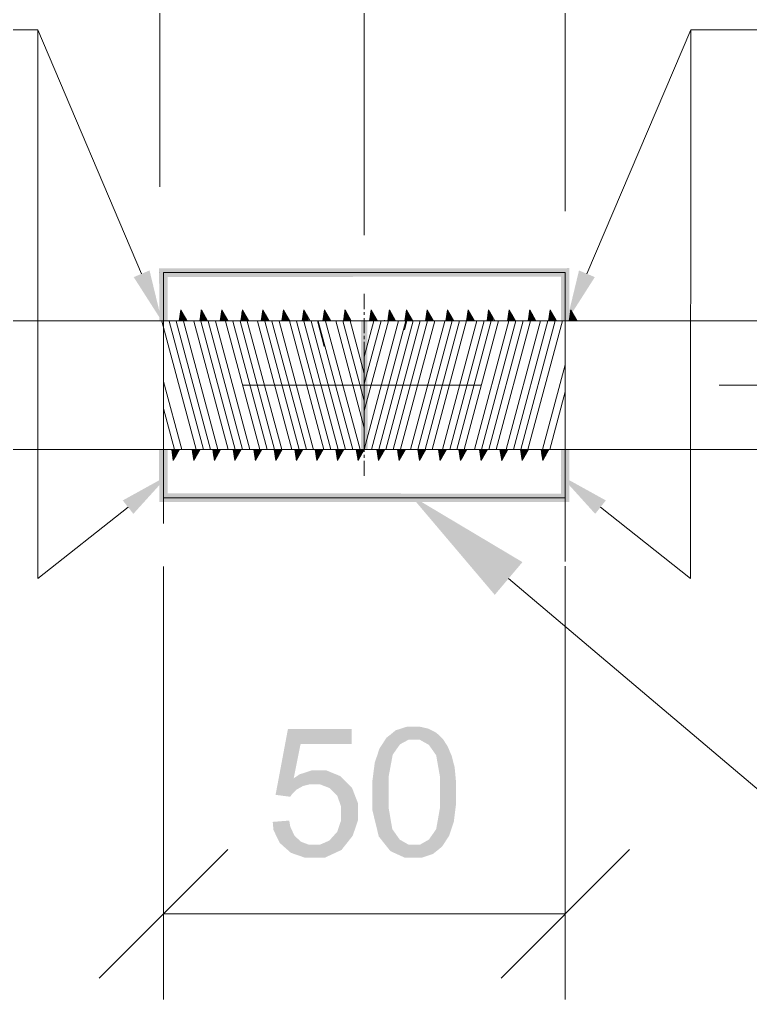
# Model space of a CAD drawing. Header units: millimetres. Extents: x 2 to 579, y 1 to 405.
# Drawn here: x 187.16 to 194.84, y 95.16 to 105.45 of the extents above; entities that cross this region are included whole.
import ezdxf

# ---------------------------------------------------------------- set-up
doc = ezdxf.new("R2010")
doc.units = ezdxf.units.MM
doc.linetypes.add('XKITLINE00', pattern=[0])
doc.layers.add('LinkedObject', color=7, linetype='Continuous', lineweight=0)

# ---------------------------------------------------------------- blocks, each defined once
blk = doc.blocks.new('*A4')
at = {"layer": 'LinkedObject'}
for color, points in [(4, [(192.935, 102.841), (188.715, 102.749), (188.625, 102.839)]), (4, [(188.625, 102.839), (188.716, 102.287), (188.626, 102.287)]), (4, [(188.715, 102.749), (188.716, 102.287), (188.625, 102.839)]), (4, [(192.845, 102.751), (188.715, 102.749), (192.935, 102.841)]), (4, [(192.935, 102.286), (192.845, 102.751), (192.935, 102.841)]), (6, [(188.358, 102.747), (188.524, 102.817), (188.653, 102.285)]), (4, [(192.845, 102.286), (192.845, 102.751), (192.935, 102.286)]), (6, [(193.035, 102.817), (193.201, 102.747), (192.907, 102.285)]), (4, [(190.812, 102.287), (190.815, 100.937), (190.744, 102.286)]), (4, [(190.744, 102.286), (190.815, 100.937), (190.747, 100.937)]), (4, [(188.624, 100.937), (188.715, 100.475), (188.626, 100.385)]), (4, [(188.714, 100.937), (188.715, 100.475), (188.624, 100.937)]), (4, [(192.935, 100.383), (192.845, 100.937), (192.935, 100.937)]), (4, [(192.845, 100.473), (192.845, 100.937), (192.935, 100.383)]), (6, [(188.354, 100.26), (188.243, 100.401), (188.722, 100.666)]), (6, [(193.317, 100.401), (193.205, 100.26), (192.838, 100.666)]), (4, [(188.715, 100.475), (192.845, 100.473), (188.626, 100.385)]), (4, [(188.626, 100.385), (192.845, 100.473), (192.935, 100.383)]), (1, [(192.441, 99.753), (192.15, 99.409), (191.265, 100.454)]), (7, [(190.111, 97.843), (189.848, 97.308), (189.978, 98.001)]), (7, [(190.648, 97.843), (189.978, 98.001), (190.648, 98.001)]), (7, [(190.111, 97.843), (189.978, 98.001), (190.648, 97.843)]), (7, [(191.231, 98.025), (191.246, 97.888), (191.109, 97.986)]), (7, [(191.305, 98.025), (191.246, 97.888), (191.231, 98.025)]), (7, [(191.246, 97.888), (191.305, 98.025), (191.303, 97.888)]), (7, [(191.305, 98.025), (191.361, 97.888), (191.303, 97.888)]), (7, [(191.454, 98.003), (191.305, 98.025), (191.359, 98.025)]), (7, [(191.495, 97.982), (191.305, 98.025), (191.454, 98.003)]), (7, [(191.458, 97.833), (191.305, 98.025), (191.495, 97.982)]), (7, [(191.361, 97.888), (191.305, 98.025), (191.458, 97.833)]), (7, [(191.012, 97.907), (191.121, 97.791), (190.939, 97.794)]), (7, [(191.155, 97.839), (191.012, 97.907), (191.061, 97.946)]), (7, [(191.121, 97.791), (191.012, 97.907), (191.155, 97.839)]), (7, [(191.109, 97.986), (191.246, 97.888), (191.061, 97.946)]), (7, [(191.061, 97.946), (191.246, 97.888), (191.155, 97.839)]), (7, [(191.495, 97.982), (191.497, 97.778), (191.458, 97.833)]), (7, [(191.537, 97.96), (191.497, 97.778), (191.495, 97.982)]), (7, [(191.604, 97.897), (191.497, 97.778), (191.537, 97.96)]), (7, [(191.631, 97.855), (191.497, 97.778), (191.604, 97.897)]), (7, [(190.038, 97.481), (189.848, 97.308), (190.111, 97.843)]), (7, [(190.939, 97.794), (191.121, 97.791), (190.915, 97.721)]), (7, [(190.915, 97.721), (191.121, 97.791), (191.078, 97.729)]), (7, [(191.631, 97.855), (191.535, 97.723), (191.497, 97.778)]), (7, [(191.657, 97.814), (191.535, 97.723), (191.631, 97.855)]), (7, [(191.699, 97.714), (191.535, 97.723), (191.657, 97.814)]), (7, [(191.078, 97.729), (190.865, 97.455), (190.915, 97.721)]), (7, [(191.036, 97.502), (190.865, 97.455), (191.078, 97.729)]), (7, [(190.915, 97.721), (190.865, 97.455), (190.89, 97.648)]), (7, [(191.714, 97.655), (191.574, 97.502), (191.535, 97.723)]), (7, [(191.714, 97.655), (191.535, 97.723), (191.699, 97.714)]), (7, [(191.729, 97.596), (191.574, 97.502), (191.714, 97.655)]), (7, [(191.744, 97.436), (191.574, 97.502), (191.729, 97.596)]), (7, [(189.848, 97.308), (190.038, 97.481), (190.136, 97.401)]), (7, [(190.226, 97.565), (190.038, 97.481), (190.099, 97.523)]), (7, [(190.208, 97.419), (190.038, 97.481), (190.226, 97.565)]), (7, [(190.136, 97.401), (190.038, 97.481), (190.208, 97.419)]), (7, [(190.208, 97.419), (190.226, 97.565), (190.248, 97.419)]), (7, [(190.248, 97.419), (190.226, 97.565), (190.313, 97.419)]), (7, [(190.293, 97.565), (190.313, 97.419), (190.226, 97.565)]), (7, [(190.53, 97.504), (190.293, 97.565), (190.381, 97.565)]), (7, [(190.418, 97.378), (190.293, 97.565), (190.53, 97.504)]), (7, [(190.313, 97.419), (190.293, 97.565), (190.418, 97.378)]), (7, [(190.418, 97.378), (190.53, 97.504), (190.457, 97.337)]), (7, [(190.457, 97.337), (190.53, 97.504), (190.497, 97.296)]), (7, [(190.59, 97.443), (190.497, 97.296), (190.53, 97.504)]), (7, [(190.865, 97.336), (191.036, 97.502), (191.036, 97.335)]), (7, [(190.865, 97.455), (191.036, 97.502), (190.865, 97.336)]), (7, [(191.744, 97.436), (191.574, 97.335), (191.574, 97.502)]), (7, [(190.104, 97.383), (189.848, 97.308), (190.136, 97.401)]), (7, [(190.072, 97.365), (189.848, 97.308), (190.104, 97.383)]), (7, [(190.497, 97.296), (190.59, 97.443), (190.536, 97.184)]), (7, [(190.536, 97.184), (190.59, 97.443), (190.712, 97.224)]), (7, [(190.712, 97.224), (190.59, 97.443), (190.651, 97.381)]), (7, [(191.744, 97.336), (191.574, 97.335), (191.744, 97.436)]), (7, [(190.021, 97.317), (189.848, 97.308), (190.072, 97.365)]), (7, [(189.848, 97.308), (190.021, 97.317), (190.003, 97.288)]), (7, [(191.036, 97.335), (190.865, 97.146), (190.865, 97.336)]), (7, [(191.036, 97.169), (190.865, 97.146), (191.036, 97.335)]), (7, [(191.744, 97.336), (191.574, 97.169), (191.574, 97.335)]), (7, [(191.744, 97.217), (191.574, 97.169), (191.744, 97.336)]), (7, [(190.536, 97.184), (190.712, 97.224), (190.536, 97.113)]), (7, [(190.536, 97.113), (190.712, 97.224), (190.536, 97.039)]), (7, [(190.712, 97.128), (190.536, 97.039), (190.712, 97.224)]), (7, [(191.036, 97.169), (190.999, 96.786), (190.865, 97.146)]), (7, [(191.074, 96.948), (190.999, 96.786), (191.036, 97.169)]), (7, [(191.535, 96.948), (191.744, 97.217), (191.696, 96.952)]), (7, [(191.574, 97.169), (191.744, 97.217), (191.535, 96.948)]), (7, [(191.696, 96.952), (191.744, 97.217), (191.72, 97.025)]), (7, [(190.495, 96.919), (190.712, 97.128), (190.605, 96.811)]), (7, [(190.536, 97.039), (190.712, 97.128), (190.495, 96.919)]), (7, [(190.605, 96.811), (190.712, 97.128), (190.658, 96.878)]), (7, [(190.658, 96.878), (190.712, 97.128), (190.712, 97.036)]), (7, [(190.865, 97.146), (190.999, 96.786), (190.932, 96.871)]), (7, [(190.002, 96.975), (189.818, 97.024), (189.992, 97.038)]), (7, [(189.818, 97.024), (189.951, 96.75), (189.826, 96.938)]), (7, [(190.002, 96.975), (189.951, 96.75), (189.818, 97.024)]), (7, [(190.046, 96.879), (189.951, 96.75), (190.002, 96.975)]), (7, [(189.826, 96.938), (189.951, 96.75), (189.893, 96.802)]), (7, [(189.951, 96.75), (190.046, 96.879), (190.009, 96.699)]), (7, [(190.081, 96.847), (190.009, 96.699), (190.046, 96.879)]), (7, [(190.454, 96.874), (190.605, 96.811), (190.413, 96.828)]), (7, [(190.495, 96.919), (190.605, 96.811), (190.454, 96.874)]), (7, [(190.999, 96.786), (191.074, 96.948), (191.113, 96.893)]), (7, [(191.152, 96.838), (190.999, 96.786), (191.113, 96.893)]), (7, [(191.497, 96.893), (191.598, 96.766), (191.458, 96.838)]), (7, [(191.696, 96.952), (191.497, 96.893), (191.535, 96.948)]), (7, [(191.671, 96.879), (191.497, 96.893), (191.696, 96.952)]), (7, [(191.598, 96.766), (191.497, 96.893), (191.671, 96.879)]), (7, [(190.116, 96.815), (190.009, 96.699), (190.081, 96.847)]), (7, [(190.116, 96.815), (190.251, 96.647), (190.009, 96.699)]), (7, [(190.201, 96.783), (190.251, 96.647), (190.116, 96.815)]), (7, [(190.251, 96.783), (190.251, 96.647), (190.201, 96.783)]), (7, [(190.251, 96.647), (190.605, 96.811), (190.363, 96.647)]), (7, [(190.311, 96.783), (190.605, 96.811), (190.251, 96.647)]), (7, [(190.311, 96.783), (190.251, 96.647), (190.251, 96.783)]), (7, [(190.413, 96.828), (190.605, 96.811), (190.311, 96.783)]), (7, [(190.363, 96.647), (190.605, 96.811), (190.54, 96.729)]), (7, [(191.152, 96.838), (191.305, 96.647), (190.999, 96.786)]), (7, [(190.999, 96.786), (191.305, 96.647), (191.054, 96.717)]), (7, [(191.248, 96.783), (191.305, 96.647), (191.152, 96.838)]), (7, [(191.305, 96.647), (191.248, 96.783), (191.305, 96.783)]), (7, [(191.305, 96.647), (191.362, 96.783), (191.379, 96.647)]), (7, [(191.362, 96.783), (191.305, 96.647), (191.305, 96.783)]), (7, [(191.55, 96.726), (191.362, 96.783), (191.458, 96.838)]), (7, [(191.501, 96.687), (191.362, 96.783), (191.55, 96.726)]), (7, [(191.379, 96.647), (191.362, 96.783), (191.501, 96.687)]), (7, [(191.458, 96.838), (191.598, 96.766), (191.55, 96.726)]), (7, [(190.009, 96.699), (190.251, 96.647), (190.159, 96.647)]), (7, [(191.054, 96.717), (191.305, 96.647), (191.207, 96.647)])]:
    blk.add_hatch(color=color, dxfattribs=at).paths.add_polyline_path(points, flags=17)
at = {"layer": 'LinkedObject', "color": 6, "linetype": 'XKITLINE00', "lineweight": 0}
for p, q in [((188.631, 103.694), (188.631, 112.373)), ((190.78, 103.186), (190.78, 112.373)), ((190.78, 103.471), (190.78, 112.373)), ((192.89, 103.441), (192.89, 112.373)), ((187.352, 105.345), (182.357, 105.345)), ((188.441, 102.782), (187.352, 105.345)), ((187.352, 99.58), (187.352, 105.345)), ((193.118, 102.782), (194.208, 105.345)), ((194.207, 99.58), (194.208, 105.345)), ((194.208, 105.345), (199.203, 105.345)), ((189.507, 101.612), (192.007, 101.612)), ((194.507, 101.612), (207.68, 101.612)), ((188.298, 100.331), (187.352, 99.58)), ((193.261, 100.331), (194.207, 99.58)), ((188.671, 99.707), (188.671, 95.159)), ((192.891, 99.709), (192.891, 95.159)), ((189.346, 96.734), (187.996, 95.384)), ((192.216, 95.384), (193.566, 96.734)), ((188.671, 96.059), (192.891, 96.059))]:
    blk.add_line(p, q, dxfattribs=at)
at = {"layer": 'LinkedObject', "color": 7, "linetype": 'XKITLINE00', "lineweight": 0}
for p, q in [((188.631, 102.794), (188.631, 102.794)), ((190.78, 102.571), (190.78, 102.571)), ((192.89, 102.541), (192.89, 102.541)), ((176.214, 102.286), (205.348, 102.286)), ((190.78, 102.286), (190.78, 102.286)), ((205.348, 100.937), (176.214, 100.937)), ((188.671, 100.607), (188.671, 100.607)), ((192.891, 100.609), (192.891, 100.609)), ((192.891, 96.059), (192.891, 96.059))]:
    blk.add_line(p, q, dxfattribs=at)
at = {"layer": 'LinkedObject', "color": 4, "linetype": 'XKITLINE00', "lineweight": 0}
for p, q in [((188.67, 102.794), (192.89, 102.796)), ((188.671, 102.287), (188.67, 102.794)), ((192.89, 102.286), (192.89, 102.796)), ((192.89, 102.796), (192.89, 99.758)), ((188.67, 102.646), (188.67, 100.158)), ((190.78, 101.909), (190.78, 100.937)), ((188.671, 100.937), (188.67, 100.43)), ((192.89, 100.937), (192.89, 100.428)), ((188.67, 100.43), (192.89, 100.428))]:
    blk.add_line(p, q, dxfattribs=at)
at = {"layer": 'LinkedObject', "color": 9, "linetype": 'XKITLINE00', "lineweight": 0}
for p, q in [((190.78, 102.411), (190.78, 102.571)), ((190.78, 102.349), (190.78, 102.38)), ((190.78, 102.161), (190.78, 102.317)), ((190.78, 102.159), (190.78, 102.287)), ((190.78, 102.099), (190.78, 102.13)), ((190.78, 102.096), (190.78, 102.128)), ((190.78, 101.911), (190.78, 102.067)), ((190.78, 101.909), (190.78, 102.065)), ((190.78, 101.849), (190.78, 101.88)), ((190.78, 101.846), (190.78, 101.878)), ((190.78, 101.661), (190.78, 101.817)), ((190.78, 101.659), (190.78, 101.815)), ((190.78, 101.599), (190.78, 101.63)), ((190.78, 101.596), (190.78, 101.628)), ((190.78, 101.411), (190.78, 101.567)), ((190.78, 101.409), (190.78, 101.565)), ((190.78, 101.349), (190.78, 101.38)), ((190.78, 101.346), (190.78, 101.378)), ((190.78, 101.161), (190.78, 101.317)), ((190.78, 101.159), (190.78, 101.315)), ((190.78, 101.099), (190.78, 101.13)), ((190.78, 101.096), (190.78, 101.128)), ((190.78, 100.911), (190.78, 101.067)), ((190.78, 100.937), (190.78, 101.065)), ((190.78, 100.849), (190.78, 100.88)), ((190.78, 100.658), (190.78, 100.817))]:
    blk.add_line(p, q, dxfattribs=at)
at = {"layer": 'LinkedObject', "color": 1, "linetype": 'XKITLINE00', "lineweight": 0}
for p, q in [((188.853, 102.405), (188.836, 102.287)), ((188.84, 102.316), (188.848, 102.286)), ((188.842, 102.33), (188.854, 102.286)), ((188.843, 102.338), (188.857, 102.286)), ((188.845, 102.352), (188.863, 102.286)), ((188.847, 102.359), (188.866, 102.286)), ((188.849, 102.374), (188.872, 102.286)), ((188.85, 102.381), (188.875, 102.286)), ((188.852, 102.395), (188.881, 102.286)), ((188.919, 102.286), (188.853, 102.405)), ((188.853, 102.403), (188.884, 102.286)), ((188.863, 102.386), (188.89, 102.286)), ((188.869, 102.376), (188.893, 102.286)), ((188.881, 102.355), (188.899, 102.286)), ((188.886, 102.345), (188.902, 102.286)), ((188.898, 102.324), (188.908, 102.286)), ((188.904, 102.314), (188.911, 102.286)), ((189.069, 102.405), (189.051, 102.286)), ((189.056, 102.316), (189.064, 102.286)), ((189.058, 102.331), (189.07, 102.286)), ((189.059, 102.338), (189.073, 102.286)), ((189.061, 102.352), (189.079, 102.286)), ((189.062, 102.36), (189.082, 102.286)), ((189.064, 102.374), (189.088, 102.286)), ((189.065, 102.381), (189.091, 102.286)), ((189.067, 102.396), (189.097, 102.286)), ((189.068, 102.403), (189.1, 102.286)), ((189.134, 102.286), (189.069, 102.405)), ((189.079, 102.386), (189.106, 102.286)), ((189.085, 102.376), (189.109, 102.286)), ((189.096, 102.355), (189.115, 102.286)), ((189.102, 102.345), (189.118, 102.286)), ((189.114, 102.324), (189.124, 102.286)), ((189.119, 102.314), (189.127, 102.286)), ((189.284, 102.405), (189.267, 102.286)), ((189.271, 102.316), (189.279, 102.286)), ((189.274, 102.331), (189.285, 102.286)), ((189.275, 102.338), (189.288, 102.286)), ((189.277, 102.353), (189.294, 102.286)), ((189.278, 102.36), (189.297, 102.286)), ((189.28, 102.374), (189.303, 102.286)), ((189.281, 102.382), (189.306, 102.286)), ((189.283, 102.396), (189.312, 102.286)), ((189.35, 102.286), (189.284, 102.405)), ((189.284, 102.403), (189.315, 102.286)), ((189.295, 102.386), (189.321, 102.286)), ((189.301, 102.375), (189.324, 102.286)), ((189.312, 102.355), (189.33, 102.286)), ((189.318, 102.344), (189.333, 102.286)), ((189.329, 102.323), (189.339, 102.286)), ((189.5, 102.405), (189.483, 102.286)), ((189.487, 102.317), (189.495, 102.286)), ((189.489, 102.331), (189.501, 102.286)), ((189.49, 102.338), (189.504, 102.286)), ((189.492, 102.353), (189.51, 102.286)), ((189.493, 102.36), (189.513, 102.286)), ((189.495, 102.375), (189.519, 102.286)), ((189.496, 102.382), (189.522, 102.286)), ((189.499, 102.396), (189.528, 102.286)), ((189.566, 102.286), (189.5, 102.405)), ((189.5, 102.404), (189.531, 102.286)), ((189.511, 102.385), (189.537, 102.286)), ((189.516, 102.375), (189.54, 102.286)), ((189.528, 102.354), (189.546, 102.286)), ((189.534, 102.344), (189.549, 102.286)), ((189.545, 102.323), (189.555, 102.286)), ((189.715, 102.405), (189.698, 102.286)), ((189.703, 102.317), (189.711, 102.286)), ((189.705, 102.332), (189.717, 102.286)), ((189.706, 102.339), (189.72, 102.286)), ((189.708, 102.353), (189.726, 102.286)), ((189.709, 102.361), (189.729, 102.286)), ((189.711, 102.375), (189.735, 102.286)), ((189.712, 102.382), (189.738, 102.286)), ((189.714, 102.397), (189.744, 102.286)), ((189.781, 102.286), (189.715, 102.405)), ((189.715, 102.404), (189.747, 102.286)), ((189.726, 102.385), (189.753, 102.286)), ((189.732, 102.374), (189.756, 102.286)), ((189.744, 102.354), (189.762, 102.286)), ((189.749, 102.343), (189.765, 102.286)), ((189.761, 102.323), (189.771, 102.286)), ((189.931, 102.405), (189.914, 102.286)), ((189.918, 102.317), (189.926, 102.286)), ((189.92, 102.332), (189.932, 102.286)), ((189.921, 102.339), (189.935, 102.286)), ((189.923, 102.354), (189.941, 102.286)), ((189.925, 102.361), (189.944, 102.286)), ((189.927, 102.375), (189.95, 102.286)), ((189.928, 102.383), (189.953, 102.286)), ((189.93, 102.397), (189.959, 102.286)), ((189.997, 102.286), (189.931, 102.405)), ((189.931, 102.404), (189.962, 102.286)), ((189.942, 102.384), (189.968, 102.286)), ((189.948, 102.374), (189.971, 102.286)), ((189.96, 102.353), (189.977, 102.286)), ((189.965, 102.343), (189.98, 102.286)), ((189.977, 102.322), (189.986, 102.286)), ((190.146, 102.405), (190.129, 102.286)), ((190.134, 102.318), (190.142, 102.286)), ((190.136, 102.332), (190.148, 102.286)), ((190.137, 102.339), (190.151, 102.286)), ((190.139, 102.354), (190.157, 102.286)), ((190.14, 102.361), (190.16, 102.286)), ((190.142, 102.376), (190.166, 102.286)), ((190.143, 102.383), (190.169, 102.286)), ((190.145, 102.397), (190.175, 102.286)), ((190.146, 102.405), (190.178, 102.286)), ((190.212, 102.286), (190.146, 102.405)), ((190.158, 102.384), (190.184, 102.286)), ((190.164, 102.373), (190.187, 102.286)), ((190.175, 102.353), (190.193, 102.286)), ((190.362, 102.405), (190.345, 102.286)), ((190.349, 102.315), (190.357, 102.286)), ((190.351, 102.33), (190.363, 102.286)), ((190.352, 102.337), (190.366, 102.286)), ((190.354, 102.351), (190.372, 102.286)), ((190.355, 102.359), (190.375, 102.286)), ((190.357, 102.373), (190.381, 102.286)), ((190.358, 102.38), (190.384, 102.286)), ((190.361, 102.395), (190.39, 102.286)), ((190.428, 102.286), (190.362, 102.405)), ((190.362, 102.402), (190.393, 102.286)), ((190.372, 102.387), (190.399, 102.286)), ((190.377, 102.377), (190.402, 102.286)), ((190.389, 102.356), (190.408, 102.286)), ((190.395, 102.346), (190.411, 102.286)), ((190.406, 102.325), (190.417, 102.286)), ((190.412, 102.315), (190.42, 102.286)), ((190.578, 102.405), (190.56, 102.286)), ((190.565, 102.316), (190.572, 102.286)), ((190.567, 102.33), (190.578, 102.286)), ((190.568, 102.337), (190.581, 102.286)), ((190.57, 102.352), (190.587, 102.286)), ((190.571, 102.359), (190.59, 102.286)), ((190.573, 102.373), (190.596, 102.286)), ((190.574, 102.381), (190.599, 102.286)), ((190.576, 102.395), (190.605, 102.286)), ((190.577, 102.402), (190.608, 102.286)), ((190.643, 102.286), (190.578, 102.405)), ((190.587, 102.387), (190.614, 102.286)), ((190.593, 102.377), (190.617, 102.286)), ((190.605, 102.356), (190.623, 102.286)), ((190.61, 102.345), (190.626, 102.286)), ((190.622, 102.325), (190.632, 102.286)), ((190.628, 102.314), (190.635, 102.286)), ((190.852, 102.405), (190.835, 102.286)), ((190.839, 102.316), (190.847, 102.286)), ((190.841, 102.33), (190.853, 102.286)), ((190.842, 102.338), (190.856, 102.286)), ((190.844, 102.352), (190.862, 102.286)), ((190.844, 102.314), (190.851, 102.286)), ((190.845, 102.359), (190.865, 102.286)), ((190.847, 102.374), (190.871, 102.286)), ((190.849, 102.381), (190.874, 102.286)), ((190.851, 102.395), (190.88, 102.286)), ((190.918, 102.286), (190.852, 102.405)), ((190.852, 102.403), (190.883, 102.286)), ((190.862, 102.386), (190.889, 102.286)), ((190.868, 102.376), (190.892, 102.286)), ((190.879, 102.355), (190.898, 102.286)), ((190.885, 102.345), (190.901, 102.286)), ((190.897, 102.324), (190.907, 102.286)), ((191.043, 102.405), (191.026, 102.286)), ((191.03, 102.316), (191.038, 102.286)), ((191.032, 102.331), (191.044, 102.286)), ((191.033, 102.338), (191.047, 102.286)), ((191.035, 102.352), (191.053, 102.286)), ((191.037, 102.36), (191.056, 102.286)), ((191.039, 102.374), (191.062, 102.286)), ((191.04, 102.381), (191.065, 102.286)), ((191.042, 102.396), (191.071, 102.286)), ((191.109, 102.286), (191.043, 102.405)), ((191.043, 102.403), (191.074, 102.286)), ((191.053, 102.386), (191.08, 102.286)), ((191.059, 102.376), (191.083, 102.286)), ((191.071, 102.355), (191.089, 102.286)), ((191.076, 102.345), (191.092, 102.286)), ((191.088, 102.324), (191.098, 102.286)), ((191.094, 102.313), (191.101, 102.286)), ((191.224, 102.405), (191.207, 102.286)), ((191.211, 102.316), (191.219, 102.286)), ((191.213, 102.331), (191.225, 102.286)), ((191.215, 102.338), (191.228, 102.286)), ((191.217, 102.353), (191.234, 102.286)), ((191.218, 102.36), (191.237, 102.286)), ((191.22, 102.374), (191.243, 102.286)), ((191.221, 102.382), (191.246, 102.286)), ((191.223, 102.396), (191.252, 102.286)), ((191.29, 102.286), (191.224, 102.405)), ((191.224, 102.403), (191.255, 102.286)), ((191.235, 102.386), (191.261, 102.286)), ((191.241, 102.375), (191.264, 102.286)), ((191.252, 102.354), (191.27, 102.286)), ((191.258, 102.344), (191.273, 102.286)), ((191.269, 102.323), (191.279, 102.286)), ((191.44, 102.405), (191.423, 102.286)), ((191.427, 102.317), (191.435, 102.286)), ((191.429, 102.331), (191.441, 102.286)), ((191.43, 102.338), (191.444, 102.286)), ((191.432, 102.353), (191.45, 102.286)), ((191.433, 102.36), (191.453, 102.286)), ((191.435, 102.375), (191.459, 102.286)), ((191.436, 102.382), (191.462, 102.286)), ((191.439, 102.396), (191.468, 102.286)), ((191.506, 102.286), (191.44, 102.405)), ((191.44, 102.404), (191.471, 102.286)), ((191.451, 102.385), (191.477, 102.286)), ((191.456, 102.375), (191.48, 102.286)), ((191.468, 102.354), (191.486, 102.286)), ((191.474, 102.344), (191.489, 102.286)), ((191.485, 102.323), (191.495, 102.286)), ((191.655, 102.405), (191.638, 102.286)), ((191.643, 102.317), (191.651, 102.286)), ((191.645, 102.332), (191.657, 102.286)), ((191.646, 102.339), (191.66, 102.286)), ((191.648, 102.353), (191.666, 102.286)), ((191.649, 102.36), (191.669, 102.286)), ((191.651, 102.375), (191.675, 102.286)), ((191.652, 102.382), (191.678, 102.286)), ((191.654, 102.397), (191.684, 102.286)), ((191.721, 102.286), (191.655, 102.405)), ((191.655, 102.404), (191.687, 102.286)), ((191.666, 102.385), (191.693, 102.286)), ((191.672, 102.374), (191.696, 102.286)), ((191.684, 102.354), (191.702, 102.286)), ((191.689, 102.343), (191.705, 102.286)), ((191.701, 102.323), (191.711, 102.286)), ((191.871, 102.405), (191.854, 102.286)), ((191.858, 102.317), (191.866, 102.286)), ((191.86, 102.332), (191.872, 102.286)), ((191.861, 102.339), (191.875, 102.286)), ((191.863, 102.354), (191.881, 102.286)), ((191.864, 102.361), (191.884, 102.286)), ((191.867, 102.375), (191.89, 102.286)), ((191.868, 102.383), (191.893, 102.286)), ((191.87, 102.397), (191.899, 102.286)), ((191.937, 102.286), (191.871, 102.405)), ((191.871, 102.404), (191.902, 102.286)), ((191.882, 102.384), (191.908, 102.286)), ((191.888, 102.374), (191.911, 102.286)), ((191.899, 102.353), (191.917, 102.286)), ((191.905, 102.343), (191.92, 102.286)), ((191.917, 102.322), (191.926, 102.286)), ((192.086, 102.405), (192.069, 102.286)), ((192.074, 102.318), (192.082, 102.286)), ((192.076, 102.332), (192.088, 102.286)), ((192.077, 102.339), (192.091, 102.286)), ((192.079, 102.354), (192.097, 102.286)), ((192.08, 102.361), (192.1, 102.286)), ((192.082, 102.376), (192.106, 102.286)), ((192.083, 102.383), (192.109, 102.286)), ((192.085, 102.397), (192.115, 102.286)), ((192.086, 102.405), (192.118, 102.286)), ((192.152, 102.286), (192.086, 102.405)), ((192.098, 102.384), (192.124, 102.286)), ((192.104, 102.373), (192.127, 102.286)), ((192.115, 102.353), (192.133, 102.286)), ((192.302, 102.405), (192.285, 102.286)), ((192.289, 102.315), (192.297, 102.286)), ((192.291, 102.33), (192.303, 102.286)), ((192.292, 102.337), (192.306, 102.286)), ((192.294, 102.351), (192.312, 102.286)), ((192.295, 102.359), (192.315, 102.286)), ((192.297, 102.373), (192.321, 102.286)), ((192.298, 102.38), (192.324, 102.286)), ((192.301, 102.395), (192.33, 102.286)), ((192.368, 102.286), (192.302, 102.405)), ((192.302, 102.402), (192.333, 102.286)), ((192.312, 102.387), (192.339, 102.286)), ((192.317, 102.377), (192.342, 102.286)), ((192.329, 102.356), (192.348, 102.286)), ((192.335, 102.346), (192.351, 102.286)), ((192.346, 102.325), (192.357, 102.286)), ((192.352, 102.315), (192.36, 102.286)), ((192.517, 102.405), (192.5, 102.286)), ((192.505, 102.316), (192.512, 102.286)), ((192.507, 102.33), (192.518, 102.286)), ((192.508, 102.337), (192.521, 102.286)), ((192.51, 102.352), (192.527, 102.286)), ((192.511, 102.359), (192.53, 102.286)), ((192.513, 102.373), (192.536, 102.286)), ((192.514, 102.381), (192.539, 102.286)), ((192.516, 102.395), (192.545, 102.286)), ((192.583, 102.286), (192.517, 102.405)), ((192.517, 102.402), (192.548, 102.286)), ((192.527, 102.387), (192.554, 102.286)), ((192.533, 102.377), (192.557, 102.286)), ((192.545, 102.356), (192.563, 102.286)), ((192.55, 102.345), (192.566, 102.286)), ((192.562, 102.325), (192.572, 102.286)), ((192.568, 102.314), (192.575, 102.286)), ((192.733, 102.405), (192.716, 102.286)), ((192.72, 102.316), (192.728, 102.286)), ((192.722, 102.33), (192.734, 102.286)), ((192.723, 102.338), (192.737, 102.286)), ((192.725, 102.352), (192.743, 102.286)), ((192.726, 102.359), (192.746, 102.286)), ((192.729, 102.374), (192.752, 102.286)), ((192.73, 102.381), (192.755, 102.286)), ((192.732, 102.395), (192.761, 102.286)), ((192.799, 102.286), (192.733, 102.405)), ((192.733, 102.403), (192.764, 102.286)), ((192.743, 102.386), (192.77, 102.286)), ((192.749, 102.376), (192.773, 102.286)), ((192.76, 102.355), (192.779, 102.286)), ((192.766, 102.345), (192.782, 102.286)), ((192.778, 102.324), (192.788, 102.286)), ((192.784, 102.314), (192.791, 102.286)), ((192.949, 102.405), (192.931, 102.286)), ((192.936, 102.316), (192.944, 102.286)), ((192.938, 102.331), (192.95, 102.286)), ((192.939, 102.338), (192.953, 102.286)), ((192.941, 102.352), (192.959, 102.286)), ((192.942, 102.36), (192.962, 102.286)), ((192.944, 102.374), (192.968, 102.286)), ((192.945, 102.381), (192.971, 102.286)), ((192.947, 102.396), (192.977, 102.286)), ((192.948, 102.403), (192.98, 102.286)), ((193.014, 102.286), (192.949, 102.405)), ((192.959, 102.386), (192.986, 102.286)), ((192.965, 102.376), (192.989, 102.286)), ((192.976, 102.355), (192.995, 102.286)), ((192.982, 102.345), (192.998, 102.286)), ((192.994, 102.324), (193.004, 102.286)), ((192.999, 102.314), (193.007, 102.286)), ((188.653, 102.285), (189.014, 100.935)), ((188.729, 102.285), (189.09, 100.935)), ((188.805, 102.285), (189.166, 100.935)), ((188.836, 102.287), (188.836, 102.286)), ((188.837, 102.294), (188.839, 102.286)), ((188.839, 102.309), (188.845, 102.286)), ((188.881, 102.285), (189.243, 100.935)), ((188.915, 102.293), (188.917, 102.286)), ((188.988, 102.285), (189.349, 100.935)), ((189.052, 102.287), (189.052, 102.286)), ((189.053, 102.294), (189.055, 102.286)), ((189.055, 102.309), (189.061, 102.286)), ((189.064, 102.285), (189.425, 100.935)), ((189.131, 102.293), (189.133, 102.286)), ((189.14, 102.285), (189.501, 100.935)), ((189.216, 102.284), (189.578, 100.935)), ((189.267, 102.288), (189.267, 102.286)), ((189.268, 102.295), (189.27, 102.286)), ((189.27, 102.309), (189.276, 102.286)), ((189.323, 102.285), (189.684, 100.935)), ((189.335, 102.313), (189.342, 102.286)), ((189.347, 102.292), (189.348, 102.286)), ((189.399, 102.285), (189.76, 100.935)), ((189.475, 102.284), (189.837, 100.935)), ((189.483, 102.288), (189.483, 102.286)), ((189.484, 102.295), (189.486, 102.286)), ((189.486, 102.31), (189.492, 102.286)), ((189.551, 102.313), (189.558, 102.286)), ((189.551, 102.284), (189.913, 100.935)), ((189.563, 102.292), (189.564, 102.286)), ((189.658, 102.285), (190.019, 100.935)), ((189.698, 102.288), (189.699, 102.286)), ((189.699, 102.295), (189.702, 102.286)), ((189.702, 102.31), (189.708, 102.286)), ((189.734, 102.284), (190.096, 100.935)), ((189.767, 102.312), (189.774, 102.286)), ((189.778, 102.291), (189.78, 102.286)), ((189.81, 102.284), (190.172, 100.935)), ((189.886, 102.284), (190.248, 100.934)), ((189.914, 102.288), (189.914, 102.286)), ((189.915, 102.296), (189.917, 102.286)), ((189.917, 102.31), (189.923, 102.286)), ((189.983, 102.312), (189.989, 102.286)), ((189.993, 102.286), (190.354, 100.936)), ((189.994, 102.291), (189.995, 102.286)), ((190.069, 102.285), (190.43, 100.936)), ((190.13, 102.289), (190.13, 102.286)), ((190.131, 102.296), (190.133, 102.286)), ((190.133, 102.31), (190.139, 102.286)), ((190.145, 102.285), (190.506, 100.936)), ((190.221, 102.285), (190.583, 100.935)), ((190.287, 102.287), (190.359, 102.019)), ((190.297, 102.285), (190.659, 100.935)), ((190.346, 102.293), (190.348, 102.286)), ((190.348, 102.308), (190.354, 102.286)), ((190.373, 102.285), (190.735, 100.935)), ((190.424, 102.294), (190.426, 102.286)), ((190.48, 102.286), (190.78, 101.164)), ((190.556, 102.286), (190.78, 101.448)), ((190.56, 102.287), (190.56, 102.286)), ((190.561, 102.294), (190.563, 102.286)), ((190.564, 102.308), (190.569, 102.286)), ((190.632, 102.286), (190.78, 101.733)), ((190.639, 102.294), (190.641, 102.286)), ((190.776, 102.287), (190.776, 102.286)), ((191.14, 102.286), (190.778, 100.936)), ((190.779, 102.286), (190.779, 102.286)), ((191.034, 102.288), (190.78, 101.342)), ((190.958, 102.288), (190.78, 101.625)), ((190.881, 102.287), (190.78, 101.909)), ((190.837, 102.309), (190.843, 102.286)), ((190.855, 102.293), (190.857, 102.286)), ((191.216, 102.286), (190.855, 100.937)), ((191.292, 102.286), (190.931, 100.937)), ((190.992, 102.287), (190.992, 102.286)), ((190.993, 102.294), (190.995, 102.286)), ((191.368, 102.287), (191.007, 100.937)), ((191.029, 102.309), (191.035, 102.286)), ((191.071, 102.293), (191.073, 102.286)), ((191.445, 102.287), (191.083, 100.937)), ((191.521, 102.287), (191.159, 100.938)), ((191.228, 102.287), (191.202, 102.192)), ((191.207, 102.287), (191.207, 102.286)), ((191.208, 102.295), (191.21, 102.286)), ((191.21, 102.309), (191.216, 102.286)), ((191.627, 102.285), (191.265, 100.936)), ((191.275, 102.313), (191.282, 102.286)), ((191.287, 102.292), (191.288, 102.286)), ((191.703, 102.286), (191.342, 100.936)), ((191.779, 102.286), (191.418, 100.936)), ((191.423, 102.288), (191.423, 102.286)), ((191.424, 102.295), (191.426, 102.286)), ((191.426, 102.31), (191.432, 102.286)), ((191.491, 102.313), (191.498, 102.286)), ((191.855, 102.286), (191.494, 100.936)), ((191.502, 102.292), (191.504, 102.286)), ((191.962, 102.286), (191.601, 100.936)), ((191.638, 102.288), (191.639, 102.286)), ((191.639, 102.295), (191.642, 102.286)), ((191.641, 102.31), (191.648, 102.286)), ((192.038, 102.286), (191.677, 100.936)), ((191.707, 102.312), (191.714, 102.286)), ((191.718, 102.291), (191.72, 102.286)), ((192.114, 102.286), (191.753, 100.936)), ((192.191, 102.286), (191.829, 100.937)), ((191.854, 102.288), (191.854, 102.286)), ((191.855, 102.296), (191.857, 102.286)), ((191.857, 102.31), (191.863, 102.286)), ((191.923, 102.312), (191.929, 102.286)), ((191.934, 102.291), (191.935, 102.286)), ((192.297, 102.286), (191.936, 100.936)), ((192.07, 102.289), (192.07, 102.286)), ((192.071, 102.296), (192.073, 102.286)), ((192.073, 102.31), (192.079, 102.286)), ((192.45, 102.286), (192.088, 100.937)), ((192.526, 102.286), (192.164, 100.937)), ((192.632, 102.286), (192.271, 100.936)), ((192.286, 102.294), (192.288, 102.286)), ((192.288, 102.308), (192.294, 102.286)), ((192.708, 102.286), (192.347, 100.937)), ((192.363, 102.294), (192.366, 102.286)), ((192.785, 102.286), (192.423, 100.937)), ((192.861, 102.286), (192.499, 100.937)), ((192.5, 102.287), (192.5, 102.286)), ((192.501, 102.294), (192.503, 102.286)), ((192.503, 102.308), (192.509, 102.286)), ((192.579, 102.294), (192.581, 102.286)), ((192.716, 102.287), (192.716, 102.286)), ((192.717, 102.294), (192.719, 102.286)), ((192.719, 102.309), (192.725, 102.286)), ((192.795, 102.293), (192.797, 102.286)), ((192.931, 102.287), (192.932, 102.286)), ((192.933, 102.294), (192.935, 102.286)), ((192.935, 102.309), (192.941, 102.286)), ((193.011, 102.293), (193.013, 102.286)), ((192.89, 101.827), (192.651, 100.937)), ((188.67, 101.65), (188.862, 100.935)), ((192.89, 101.543), (192.727, 100.937)), ((188.67, 101.366), (188.786, 100.935)), ((188.774, 100.819), (188.757, 100.937)), ((188.758, 100.937), (188.784, 100.838)), ((188.761, 100.937), (188.786, 100.842)), ((188.762, 100.899), (188.78, 100.831)), ((188.766, 100.875), (188.778, 100.827)), ((188.767, 100.937), (188.79, 100.849)), ((188.77, 100.937), (188.792, 100.853)), ((188.839, 100.937), (188.774, 100.819)), ((188.776, 100.937), (188.797, 100.86)), ((188.779, 100.937), (188.799, 100.863)), ((188.785, 100.937), (188.803, 100.871)), ((188.788, 100.937), (188.805, 100.874)), ((188.794, 100.937), (188.809, 100.882)), ((188.797, 100.937), (188.811, 100.885)), ((188.803, 100.937), (188.815, 100.892)), ((188.806, 100.937), (188.817, 100.896)), ((188.812, 100.937), (188.821, 100.903)), ((188.815, 100.937), (188.823, 100.907)), ((188.821, 100.937), (188.827, 100.914)), ((188.824, 100.937), (188.829, 100.918)), ((188.83, 100.937), (188.833, 100.925)), ((188.833, 100.937), (188.835, 100.929)), ((188.839, 100.937), (188.839, 100.936)), ((188.989, 100.819), (188.972, 100.937)), ((188.974, 100.937), (189, 100.838)), ((188.977, 100.937), (189.002, 100.842)), ((188.977, 100.9), (188.996, 100.831)), ((188.981, 100.876), (188.994, 100.827)), ((188.983, 100.937), (189.006, 100.849)), ((188.986, 100.937), (189.008, 100.853)), ((189.055, 100.937), (188.989, 100.819)), ((188.992, 100.937), (189.012, 100.86)), ((188.995, 100.937), (189.014, 100.864)), ((189.001, 100.937), (189.018, 100.871)), ((189.004, 100.937), (189.02, 100.875)), ((189.01, 100.937), (189.024, 100.882)), ((189.013, 100.937), (189.026, 100.885)), ((189.019, 100.937), (189.03, 100.893)), ((189.022, 100.937), (189.032, 100.896)), ((189.028, 100.937), (189.036, 100.904)), ((189.03, 100.937), (189.038, 100.907)), ((189.036, 100.937), (189.043, 100.914)), ((189.039, 100.937), (189.045, 100.918)), ((189.045, 100.937), (189.049, 100.925)), ((189.048, 100.937), (189.051, 100.929)), ((189.054, 100.937), (189.055, 100.936)), ((189.205, 100.819), (189.188, 100.937)), ((189.189, 100.937), (189.216, 100.838)), ((189.192, 100.937), (189.218, 100.842)), ((189.193, 100.901), (189.212, 100.831)), ((189.196, 100.877), (189.21, 100.827)), ((189.198, 100.937), (189.222, 100.849)), ((189.201, 100.937), (189.224, 100.853)), ((189.271, 100.937), (189.205, 100.819)), ((189.207, 100.937), (189.228, 100.86)), ((189.21, 100.937), (189.23, 100.864)), ((189.216, 100.937), (189.234, 100.871)), ((189.219, 100.937), (189.236, 100.875)), ((189.225, 100.937), (189.24, 100.882)), ((189.228, 100.937), (189.242, 100.886)), ((189.234, 100.937), (189.246, 100.893)), ((189.237, 100.937), (189.248, 100.896)), ((189.243, 100.937), (189.252, 100.904)), ((189.246, 100.937), (189.254, 100.907)), ((189.252, 100.937), (189.258, 100.915)), ((189.255, 100.937), (189.26, 100.918)), ((189.261, 100.937), (189.264, 100.925)), ((189.264, 100.937), (189.266, 100.929)), ((189.27, 100.937), (189.27, 100.936)), ((189.42, 100.819), (189.403, 100.937)), ((189.405, 100.937), (189.431, 100.839)), ((189.408, 100.937), (189.433, 100.842)), ((189.408, 100.903), (189.427, 100.831)), ((189.412, 100.878), (189.425, 100.828)), ((189.414, 100.937), (189.437, 100.849)), ((189.417, 100.937), (189.439, 100.853)), ((189.486, 100.937), (189.42, 100.819)), ((189.423, 100.937), (189.443, 100.86)), ((189.426, 100.937), (189.445, 100.864)), ((189.432, 100.937), (189.45, 100.871)), ((189.435, 100.937), (189.452, 100.875)), ((189.441, 100.937), (189.456, 100.882)), ((189.444, 100.937), (189.458, 100.886)), ((189.45, 100.937), (189.462, 100.893)), ((189.453, 100.937), (189.464, 100.897)), ((189.459, 100.937), (189.468, 100.904)), ((189.462, 100.937), (189.47, 100.907)), ((189.468, 100.937), (189.474, 100.915)), ((189.471, 100.937), (189.476, 100.918)), ((189.477, 100.937), (189.48, 100.926)), ((189.48, 100.937), (189.482, 100.929)), ((189.486, 100.937), (189.486, 100.937)), ((189.636, 100.819), (189.619, 100.937)), ((189.621, 100.937), (189.647, 100.839)), ((189.624, 100.937), (189.649, 100.842)), ((189.624, 100.904), (189.643, 100.831)), ((189.627, 100.879), (189.641, 100.828)), ((189.63, 100.937), (189.653, 100.85)), ((189.633, 100.937), (189.655, 100.853)), ((189.702, 100.937), (189.636, 100.819)), ((189.639, 100.937), (189.659, 100.86)), ((189.642, 100.937), (189.661, 100.864)), ((189.648, 100.937), (189.665, 100.871)), ((189.651, 100.937), (189.667, 100.875)), ((189.657, 100.937), (189.671, 100.882)), ((189.66, 100.937), (189.673, 100.886)), ((189.666, 100.937), (189.677, 100.893)), ((189.669, 100.937), (189.679, 100.897)), ((189.675, 100.937), (189.683, 100.904)), ((189.678, 100.937), (189.685, 100.908)), ((189.684, 100.937), (189.689, 100.915)), ((189.687, 100.937), (189.691, 100.919)), ((189.693, 100.937), (189.695, 100.926)), ((189.695, 100.937), (189.698, 100.929)), ((189.701, 100.937), (189.702, 100.937)), ((189.851, 100.819), (189.834, 100.937)), ((189.836, 100.937), (189.863, 100.839)), ((189.839, 100.937), (189.865, 100.842)), ((189.839, 100.905), (189.859, 100.832)), ((189.843, 100.88), (189.857, 100.828)), ((189.845, 100.937), (189.869, 100.85)), ((189.848, 100.937), (189.871, 100.853)), ((189.917, 100.937), (189.851, 100.819)), ((189.854, 100.937), (189.875, 100.861)), ((189.857, 100.937), (189.877, 100.864)), ((189.863, 100.937), (189.881, 100.871)), ((189.866, 100.937), (189.883, 100.875)), ((189.872, 100.937), (189.887, 100.882)), ((189.875, 100.937), (189.889, 100.886)), ((189.881, 100.937), (189.893, 100.893)), ((189.884, 100.937), (189.895, 100.897)), ((189.89, 100.937), (189.899, 100.904)), ((189.893, 100.937), (189.901, 100.908)), ((189.899, 100.937), (189.905, 100.915)), ((189.902, 100.937), (189.907, 100.919)), ((189.908, 100.937), (189.911, 100.926)), ((189.911, 100.937), (189.913, 100.93)), ((189.917, 100.937), (189.917, 100.937)), ((190.067, 100.819), (190.05, 100.937)), ((190.052, 100.937), (190.078, 100.839)), ((190.054, 100.906), (190.074, 100.832)), ((190.055, 100.937), (190.08, 100.843)), ((190.058, 100.881), (190.072, 100.828)), ((190.061, 100.937), (190.084, 100.85)), ((190.064, 100.937), (190.086, 100.853)), ((190.133, 100.937), (190.067, 100.819)), ((190.07, 100.937), (190.09, 100.861)), ((190.073, 100.937), (190.092, 100.864)), ((190.079, 100.937), (190.096, 100.872)), ((190.082, 100.937), (190.098, 100.875)), ((190.088, 100.937), (190.102, 100.883)), ((190.091, 100.937), (190.105, 100.886)), ((190.097, 100.937), (190.109, 100.893)), ((190.1, 100.937), (190.111, 100.897)), ((190.106, 100.937), (190.115, 100.904)), ((190.109, 100.937), (190.117, 100.908)), ((190.115, 100.937), (190.121, 100.915)), ((190.118, 100.937), (190.123, 100.919)), ((190.124, 100.937), (190.127, 100.926)), ((190.127, 100.937), (190.129, 100.93)), ((190.283, 100.819), (190.265, 100.937)), ((190.267, 100.937), (190.293, 100.838)), ((190.27, 100.937), (190.295, 100.841)), ((190.271, 100.897), (190.289, 100.83)), ((190.275, 100.937), (190.299, 100.849)), ((190.275, 100.873), (190.287, 100.827)), ((190.278, 100.937), (190.301, 100.852)), ((190.348, 100.937), (190.283, 100.819)), ((190.284, 100.937), (190.305, 100.859)), ((190.287, 100.937), (190.307, 100.863)), ((190.293, 100.937), (190.311, 100.87)), ((190.296, 100.937), (190.313, 100.874)), ((190.302, 100.937), (190.317, 100.881)), ((190.305, 100.937), (190.319, 100.885)), ((190.311, 100.937), (190.323, 100.892)), ((190.314, 100.937), (190.325, 100.896)), ((190.32, 100.937), (190.329, 100.903)), ((190.323, 100.937), (190.332, 100.907)), ((190.329, 100.937), (190.336, 100.914)), ((190.332, 100.937), (190.338, 100.918)), ((190.338, 100.937), (190.342, 100.925)), ((190.341, 100.937), (190.344, 100.928)), ((190.347, 100.937), (190.348, 100.936)), ((190.498, 100.819), (190.481, 100.937)), ((190.482, 100.937), (190.509, 100.838)), ((190.485, 100.937), (190.511, 100.841)), ((190.487, 100.898), (190.505, 100.831)), ((190.49, 100.874), (190.503, 100.827)), ((190.491, 100.937), (190.515, 100.849)), ((190.494, 100.937), (190.517, 100.852)), ((190.564, 100.937), (190.498, 100.819)), ((190.5, 100.937), (190.521, 100.86)), ((190.503, 100.937), (190.523, 100.863)), ((190.509, 100.937), (190.527, 100.871)), ((190.512, 100.937), (190.529, 100.874)), ((190.518, 100.937), (190.533, 100.881)), ((190.521, 100.937), (190.535, 100.885)), ((190.527, 100.937), (190.539, 100.892)), ((190.53, 100.937), (190.541, 100.896)), ((190.536, 100.937), (190.545, 100.903)), ((190.539, 100.937), (190.547, 100.907)), ((190.545, 100.937), (190.551, 100.914)), ((190.548, 100.937), (190.553, 100.918)), ((190.554, 100.937), (190.557, 100.925)), ((190.557, 100.937), (190.559, 100.929)), ((190.563, 100.937), (190.563, 100.936)), ((190.714, 100.819), (190.696, 100.937)), ((190.698, 100.937), (190.724, 100.838)), ((190.701, 100.937), (190.726, 100.842)), ((190.702, 100.899), (190.72, 100.831)), ((190.705, 100.875), (190.718, 100.827)), ((190.707, 100.937), (190.73, 100.849)), ((190.71, 100.937), (190.732, 100.853)), ((190.779, 100.937), (190.714, 100.819)), ((190.716, 100.937), (190.736, 100.86)), ((190.719, 100.937), (190.739, 100.863)), ((190.725, 100.937), (190.743, 100.871)), ((190.728, 100.937), (190.745, 100.874)), ((190.734, 100.937), (190.749, 100.882)), ((190.737, 100.937), (190.751, 100.885)), ((190.743, 100.937), (190.755, 100.892)), ((190.746, 100.937), (190.757, 100.896)), ((190.752, 100.937), (190.761, 100.903)), ((190.755, 100.937), (190.763, 100.907)), ((190.761, 100.937), (190.767, 100.914)), ((190.764, 100.937), (190.769, 100.918)), ((190.77, 100.937), (190.773, 100.925)), ((190.773, 100.937), (190.775, 100.929)), ((190.779, 100.937), (190.779, 100.936)), ((190.929, 100.819), (190.912, 100.937)), ((190.914, 100.937), (190.94, 100.838)), ((190.917, 100.937), (190.942, 100.842)), ((190.917, 100.9), (190.936, 100.831)), ((190.921, 100.876), (190.934, 100.827)), ((190.923, 100.937), (190.946, 100.849)), ((190.926, 100.937), (190.948, 100.853)), ((190.995, 100.937), (190.929, 100.819)), ((190.932, 100.937), (190.952, 100.86)), ((190.935, 100.937), (190.954, 100.864)), ((190.94, 100.937), (190.958, 100.871)), ((190.943, 100.937), (190.96, 100.874)), ((190.949, 100.937), (190.964, 100.882)), ((190.952, 100.937), (190.966, 100.885)), ((190.958, 100.937), (190.97, 100.893)), ((190.961, 100.937), (190.972, 100.896)), ((190.967, 100.937), (190.976, 100.904)), ((190.97, 100.937), (190.978, 100.907)), ((190.976, 100.937), (190.982, 100.914)), ((190.979, 100.937), (190.984, 100.918)), ((190.985, 100.937), (190.989, 100.925)), ((190.988, 100.937), (190.991, 100.929)), ((190.994, 100.937), (190.995, 100.936)), ((191.145, 100.819), (191.128, 100.937)), ((191.129, 100.937), (191.156, 100.838)), ((191.132, 100.937), (191.158, 100.842)), ((191.133, 100.901), (191.152, 100.831)), ((191.136, 100.877), (191.15, 100.827)), ((191.138, 100.937), (191.162, 100.849)), ((191.141, 100.937), (191.164, 100.853)), ((191.211, 100.937), (191.145, 100.819)), ((191.147, 100.937), (191.168, 100.86)), ((191.15, 100.937), (191.17, 100.864)), ((191.156, 100.937), (191.174, 100.871)), ((191.159, 100.937), (191.176, 100.875)), ((191.165, 100.937), (191.18, 100.882)), ((191.168, 100.937), (191.182, 100.886)), ((191.174, 100.937), (191.186, 100.893)), ((191.177, 100.937), (191.188, 100.896)), ((191.183, 100.937), (191.192, 100.904)), ((191.186, 100.937), (191.194, 100.907)), ((191.192, 100.937), (191.198, 100.915)), ((191.195, 100.937), (191.2, 100.918)), ((191.201, 100.937), (191.204, 100.925)), ((191.204, 100.937), (191.206, 100.929)), ((191.21, 100.937), (191.21, 100.936)), ((191.36, 100.819), (191.343, 100.937)), ((191.345, 100.937), (191.371, 100.838)), ((191.348, 100.937), (191.373, 100.842)), ((191.348, 100.902), (191.367, 100.831)), ((191.352, 100.878), (191.365, 100.828)), ((191.354, 100.937), (191.377, 100.849)), ((191.357, 100.937), (191.379, 100.853)), ((191.426, 100.937), (191.36, 100.819)), ((191.363, 100.937), (191.383, 100.86)), ((191.366, 100.937), (191.385, 100.864)), ((191.372, 100.937), (191.389, 100.871)), ((191.375, 100.937), (191.391, 100.875)), ((191.381, 100.937), (191.396, 100.882)), ((191.384, 100.937), (191.398, 100.886)), ((191.39, 100.937), (191.402, 100.893)), ((191.393, 100.937), (191.404, 100.897)), ((191.399, 100.937), (191.408, 100.904)), ((191.402, 100.937), (191.41, 100.907)), ((191.408, 100.937), (191.414, 100.915)), ((191.411, 100.937), (191.416, 100.918)), ((191.417, 100.937), (191.42, 100.926)), ((191.42, 100.937), (191.422, 100.929)), ((191.426, 100.937), (191.426, 100.937)), ((191.576, 100.819), (191.559, 100.937)), ((191.561, 100.937), (191.587, 100.839)), ((191.564, 100.937), (191.589, 100.842)), ((191.564, 100.904), (191.583, 100.831)), ((191.567, 100.879), (191.581, 100.828)), ((191.57, 100.937), (191.593, 100.85)), ((191.573, 100.937), (191.595, 100.853)), ((191.642, 100.937), (191.576, 100.819)), ((191.579, 100.937), (191.599, 100.86)), ((191.582, 100.937), (191.601, 100.864)), ((191.588, 100.937), (191.605, 100.871)), ((191.591, 100.937), (191.607, 100.875)), ((191.597, 100.937), (191.611, 100.882)), ((191.6, 100.937), (191.613, 100.886)), ((191.606, 100.937), (191.617, 100.893)), ((191.608, 100.937), (191.619, 100.897)), ((191.614, 100.937), (191.623, 100.904)), ((191.617, 100.937), (191.625, 100.908)), ((191.623, 100.937), (191.629, 100.915)), ((191.626, 100.937), (191.631, 100.919)), ((191.632, 100.937), (191.635, 100.926)), ((191.635, 100.937), (191.637, 100.929)), ((191.641, 100.937), (191.642, 100.937)), ((191.791, 100.819), (191.774, 100.937)), ((191.776, 100.937), (191.803, 100.839)), ((191.779, 100.937), (191.805, 100.842)), ((191.779, 100.905), (191.798, 100.832)), ((191.782, 100.88), (191.796, 100.828)), ((191.785, 100.937), (191.809, 100.85)), ((191.788, 100.937), (191.811, 100.853)), ((191.857, 100.937), (191.791, 100.819)), ((191.794, 100.937), (191.815, 100.861)), ((191.797, 100.937), (191.817, 100.864)), ((191.803, 100.937), (191.821, 100.871)), ((191.806, 100.937), (191.823, 100.875)), ((191.812, 100.937), (191.827, 100.882)), ((191.815, 100.937), (191.829, 100.886)), ((191.821, 100.937), (191.833, 100.893)), ((191.824, 100.937), (191.835, 100.897)), ((191.83, 100.937), (191.839, 100.904)), ((191.833, 100.937), (191.841, 100.908)), ((191.839, 100.937), (191.845, 100.915)), ((191.842, 100.937), (191.847, 100.919)), ((191.848, 100.937), (191.851, 100.926)), ((191.851, 100.937), (191.853, 100.93)), ((191.857, 100.937), (191.857, 100.937)), ((192.007, 100.819), (191.99, 100.937)), ((191.992, 100.937), (192.018, 100.839)), ((191.994, 100.906), (192.014, 100.832)), ((191.995, 100.937), (192.02, 100.843)), ((191.998, 100.881), (192.012, 100.828)), ((192.001, 100.937), (192.024, 100.85)), ((192.004, 100.937), (192.026, 100.853)), ((192.073, 100.937), (192.007, 100.819)), ((192.01, 100.937), (192.03, 100.861)), ((192.013, 100.937), (192.032, 100.864)), ((192.019, 100.937), (192.036, 100.872)), ((192.022, 100.937), (192.038, 100.875)), ((192.028, 100.937), (192.042, 100.883)), ((192.031, 100.937), (192.044, 100.886)), ((192.037, 100.937), (192.049, 100.893)), ((192.04, 100.937), (192.051, 100.897)), ((192.046, 100.937), (192.055, 100.904)), ((192.049, 100.937), (192.057, 100.908)), ((192.055, 100.937), (192.061, 100.915)), ((192.058, 100.937), (192.063, 100.919)), ((192.064, 100.937), (192.067, 100.926)), ((192.067, 100.937), (192.069, 100.93)), ((192.223, 100.819), (192.205, 100.937)), ((192.206, 100.937), (192.233, 100.838)), ((192.209, 100.937), (192.235, 100.841)), ((192.211, 100.897), (192.229, 100.83)), ((192.215, 100.937), (192.239, 100.849)), ((192.215, 100.873), (192.227, 100.827)), ((192.218, 100.937), (192.241, 100.852)), ((192.288, 100.937), (192.223, 100.819)), ((192.224, 100.937), (192.245, 100.86)), ((192.227, 100.937), (192.247, 100.863)), ((192.233, 100.937), (192.251, 100.87)), ((192.236, 100.937), (192.253, 100.874)), ((192.242, 100.937), (192.257, 100.881)), ((192.245, 100.937), (192.259, 100.885)), ((192.251, 100.937), (192.263, 100.892)), ((192.254, 100.937), (192.265, 100.896)), ((192.26, 100.937), (192.269, 100.903)), ((192.263, 100.937), (192.271, 100.907)), ((192.269, 100.937), (192.276, 100.914)), ((192.272, 100.937), (192.278, 100.918)), ((192.278, 100.937), (192.282, 100.925)), ((192.281, 100.937), (192.284, 100.928)), ((192.287, 100.937), (192.288, 100.936)), ((192.438, 100.819), (192.421, 100.937)), ((192.422, 100.937), (192.449, 100.838)), ((192.425, 100.937), (192.451, 100.842)), ((192.426, 100.898), (192.445, 100.831)), ((192.43, 100.874), (192.443, 100.827)), ((192.431, 100.937), (192.455, 100.849)), ((192.434, 100.937), (192.457, 100.852)), ((192.504, 100.937), (192.438, 100.819)), ((192.44, 100.937), (192.461, 100.86)), ((192.443, 100.937), (192.463, 100.863)), ((192.449, 100.937), (192.467, 100.871)), ((192.452, 100.937), (192.469, 100.874)), ((192.458, 100.937), (192.473, 100.881)), ((192.461, 100.937), (192.475, 100.885)), ((192.467, 100.937), (192.479, 100.892)), ((192.47, 100.937), (192.481, 100.896)), ((192.476, 100.937), (192.485, 100.903)), ((192.479, 100.937), (192.487, 100.907)), ((192.485, 100.937), (192.491, 100.914)), ((192.488, 100.937), (192.493, 100.918)), ((192.494, 100.937), (192.497, 100.925)), ((192.497, 100.937), (192.499, 100.929)), ((192.503, 100.937), (192.503, 100.936)), ((192.654, 100.819), (192.636, 100.937)), ((192.638, 100.937), (192.664, 100.838)), ((192.641, 100.937), (192.666, 100.842)), ((192.642, 100.899), (192.66, 100.831)), ((192.645, 100.875), (192.658, 100.827)), ((192.647, 100.937), (192.67, 100.849)), ((192.65, 100.937), (192.672, 100.853)), ((192.719, 100.937), (192.654, 100.819)), ((192.656, 100.937), (192.676, 100.86)), ((192.659, 100.937), (192.678, 100.863)), ((192.665, 100.937), (192.683, 100.871)), ((192.668, 100.937), (192.685, 100.874)), ((192.674, 100.937), (192.689, 100.882)), ((192.677, 100.937), (192.691, 100.885)), ((192.683, 100.937), (192.695, 100.892)), ((192.686, 100.937), (192.697, 100.896)), ((192.692, 100.937), (192.701, 100.903)), ((192.695, 100.937), (192.703, 100.907)), ((192.701, 100.937), (192.707, 100.914)), ((192.704, 100.937), (192.709, 100.918)), ((192.71, 100.937), (192.713, 100.925)), ((192.713, 100.937), (192.715, 100.929)), ((192.719, 100.937), (192.719, 100.936)), ((188.773, 100.826), (188.774, 100.82)), ((188.988, 100.827), (188.99, 100.82)), ((189.203, 100.828), (189.206, 100.82)), ((189.419, 100.829), (189.421, 100.82)), ((189.634, 100.83), (189.637, 100.821)), ((189.85, 100.831), (189.852, 100.821)), ((190.065, 100.832), (190.068, 100.821)), ((190.282, 100.824), (190.283, 100.82)), ((190.497, 100.825), (190.499, 100.82)), ((190.713, 100.826), (190.714, 100.82)), ((190.928, 100.827), (190.93, 100.82)), ((191.143, 100.828), (191.146, 100.82)), ((191.359, 100.829), (191.361, 100.82)), ((191.574, 100.83), (191.577, 100.82)), ((191.79, 100.831), (191.792, 100.821)), ((192.005, 100.832), (192.008, 100.821)), ((192.222, 100.824), (192.223, 100.82)), ((192.437, 100.825), (192.439, 100.82)), ((192.653, 100.826), (192.654, 100.82)), ((192.295, 99.581), (197.401, 95.255))]:
    blk.add_line(p, q, dxfattribs=at)
at = {"layer": 'LinkedObject', "color": 15, "linetype": 'XKITLINE00', "lineweight": 0}
blk.add_line((192.373, 102.286), (192.012, 100.936), dxfattribs=at)

msp = doc.modelspace()

# ---------------------------------------------------------------- block references
at = {"lineweight": 0}
msp.add_blockref('*A4', (0, 0), dxfattribs=at)

doc.saveas('drawing.dxf')
